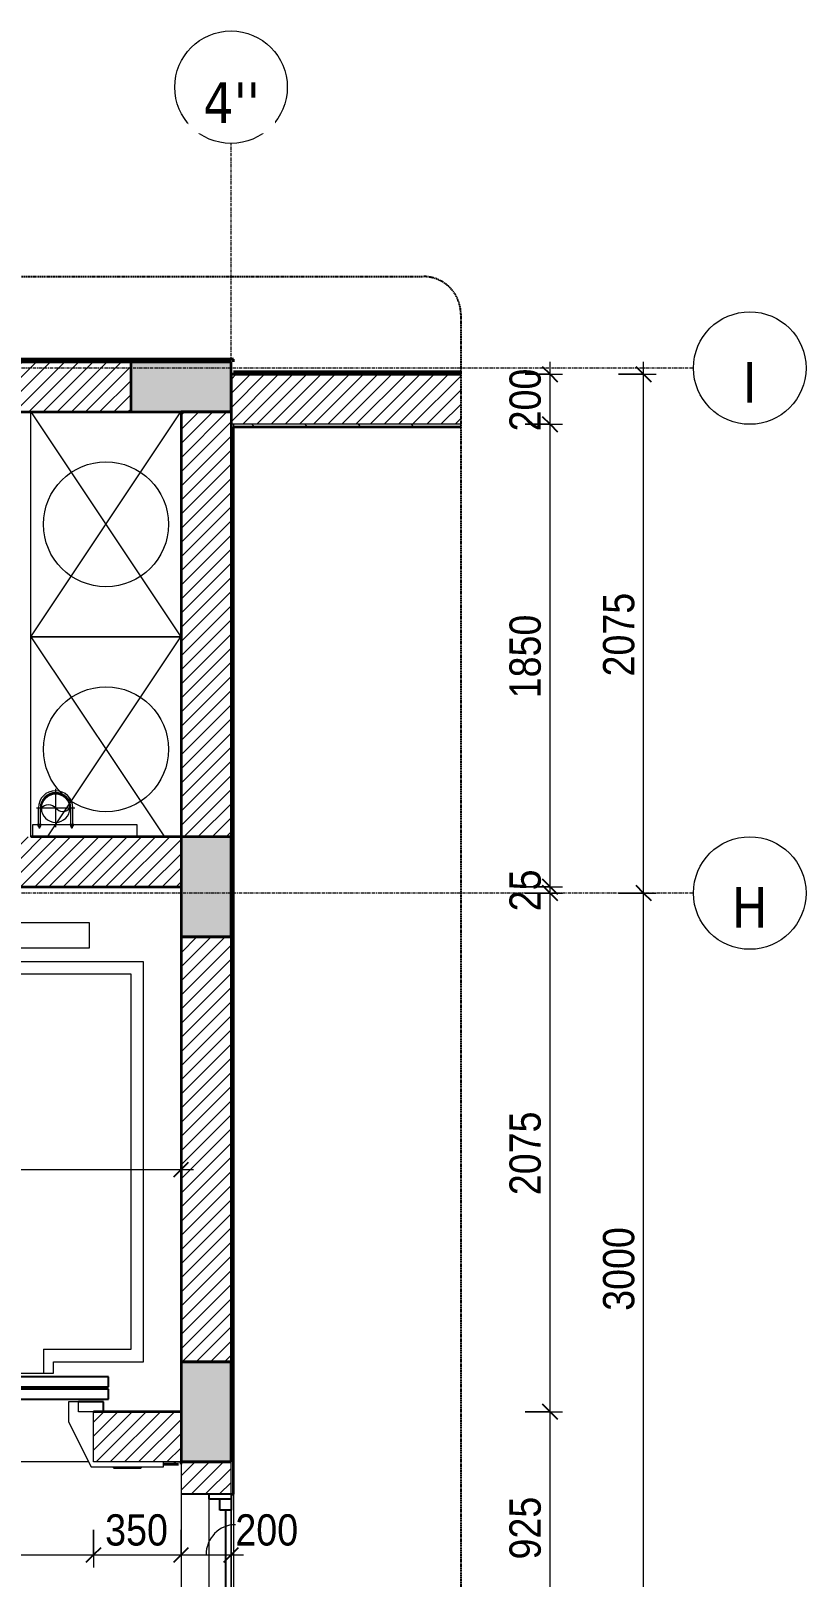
# Model space of a CAD drawing. Header units: millimetres. Extents: x 42962 to 86732, y 2002 to 54980.
# Drawn here: x 68530 to 71629, y 48701 to 54885 of the extents above; entities that cross this region are included whole.
import ezdxf

# ---------------------------------------------------------------- set-up
doc = ezdxf.new("R2010")
doc.units = ezdxf.units.MM
for name, pattern in [('Dash - Tight', [4.5, 3, -1.5]), ('Grid Line', [22.225, 12.7, -3.175, 3.175, -3.175]), ('Hidden', [7.14375, 4.7625, -2.38125]), ('IMPORT-CENTER _2_', [40.64, 25.4, -5.08, 5.08, -5.08])]:
    doc.linetypes.add(name, pattern=pattern)
for name, color, linetype, lineweight in [('0-2', 10, 'Continuous', 5), ('0-3', 250, 'Continuous', 18), ('A-ANNO-DIMS', 211, 'Continuous', 9), ('A-ANNO-DIMS-50', 211, 'Continuous', 9), ('A-DETL-GENF-1', 92, 'Dash - Tight', 18), ('A-DETL-GENF-2', 92, 'Hidden', 25), ('A-DOOR', 31, 'Continuous', 18), ('A-DOOR-1', 31, 'Continuous', 25), ('A-FLOR', 192, 'Continuous', 18), ('A-GLAZ', 151, 'Continuous', 18), ('A-GLAZ-1', 151, 'Continuous', 25), ('A-WALL', 113, 'Continuous', 18), ('A-WALL-1', 113, 'Continuous', 35), ('A-WALL-PATT-1', 111, 'Continuous', 18), ('A-WALL-PATT-2', 250, 'Continuous', 18), ('G-IMPT', 8, 'Continuous', 18), ('G-IMPT-3', 8, 'IMPORT-CENTER _2_', 18), ('I-WALL-1', 7, 'Continuous', 35), ('I-WALL-2', 2, 'Continuous', 35), ('M-EQPM', 50, 'Continuous', 18), ('S-COLS-1', 9, 'Continuous', 5), ('S-COLS-2', 7, 'Continuous', 35), ('S-GRID-1', 1, 'Grid Line', 9), ('S-GRID-IDEN', 1, 'Continuous', 9)]:
    doc.layers.add(name, color=color, linetype=linetype, lineweight=lineweight)
doc.styles.add('Tahoma_B', font='tahomabd.ttf', dxfattribs={"height": 162.5})
doc.styles.add('UTM Avo', font='', dxfattribs={"width": 0.9, "height": 125})
doc.styles.get('UTM Avo').set_extended_font_data('UTM Avo')
doc.dimstyles.new('1_Dim_chi_tiet_2_5', dxfattribs={"dimscale": 304.8, "dimtxt": 124.912619, "dimasz": 0.19685, "dimexe": 0.164042, "dimexo": 0.0625, "dimgap": 0.016404, "dimtad": 1, "dimdec": 0, "dimrnd": 5, "dimzin": 0, "dimdsep": 46, "dimtxsty": 'UTM Avo', "dimblk1": 'OBLIQUE', "dimblk2": 'OBLIQUE', "dimsah": 1, "dimcen": 0.09, "dimdle": 0.164042, "dimazin": 0, "dimtfac": 1, "dimtdec": 4, "dimtix": 1, "dimtmove": 0, "dimatfit": 3, "dimfxl": 0.328084, "dimfxlon": 1, "dimtvp": 1, "dimtolj": 1, "dimtzin": 0, "dimarcsym": 2})
doc.dimstyles.new('1_Dim_chi_tiet_2_5_1', dxfattribs={"dimscale": 304.8, "dimtxt": 124.912619, "dimasz": 0.19685, "dimexe": 0.164042, "dimexo": 0.0625, "dimgap": 0.016404, "dimtad": 1, "dimdec": 0, "dimrnd": 5, "dimzin": 0, "dimdsep": 46, "dimtxsty": 'UTM Avo', "dimblk1": 'OBLIQUE', "dimblk2": 'OBLIQUE', "dimsah": 1, "dimcen": 0.09, "dimdle": 0.164042, "dimazin": 0, "dimtfac": 1, "dimtdec": 4, "dimtix": 1, "dimtmove": 1, "dimatfit": 3, "dimfxl": 0.328084, "dimfxlon": 1, "dimtvp": 1, "dimtolj": 1, "dimtzin": 0, "dimarcsym": 2})
pattern_1 = [(45, (0, 0), (-26.516504, 26.516504), [])]
pattern_2 = [(45, (20477.225, 0), (-28.284271, 28.284271), [])]

# ---------------------------------------------------------------- blocks, each defined once
blk = doc.blocks.new('NCV_TKTC_KET CAU_rvt-3-TKCS_THANG MÁY TM1 - MẶT BẰNG TẦNG 2-8')
at = {"layer": 'S-COLS-1'}
for points in [[(48852.6, 53362.3), (48852.6, 53562.3), (48452.6, 53562.3), (48452.6, 53362.3)], [(48852.6, 51261.9), (48852.6, 51661.9), (48652.6, 51661.9), (48652.6, 51261.9)], [(48852.6, 49161.9), (48852.6, 49561.9), (48652.6, 49561.9), (48652.6, 49161.9)]]:
    blk.add_hatch(color=256, dxfattribs=at).paths.add_polyline_path(points)
at = {"layer": 'S-COLS-2'}
for p, q in [((48452.6, 53562.3), (48452.6, 53362.3)), ((48852.6, 53562.3), (48452.6, 53562.3)), ((48852.6, 53362.3), (48852.6, 53562.3)), ((48452.6, 53362.3), (48852.6, 53362.3)), ((48852.6, 51661.9), (48652.6, 51661.9)), ((48652.6, 51661.9), (48652.6, 51261.9)), ((48852.6, 51261.9), (48852.6, 51661.9)), ((48652.6, 51261.9), (48852.6, 51261.9)), ((48852.6, 49561.9), (48652.6, 49561.9)), ((48652.6, 49561.9), (48652.6, 49161.9)), ((48852.6, 49161.9), (48852.6, 49561.9)), ((48652.6, 49161.9), (48852.6, 49161.9))]:
    blk.add_line(p, q, dxfattribs=at)
blk = doc.blocks.new('NCV_TKTC_TANG 2_rvt-3-TKCS_THANG MÁY TM1 - MẶT BẰNG TẦNG 2-8')
at = {"layer": 'A-WALL-PATT-2'}
h = blk.add_hatch(dxfattribs=at)
h.set_pattern_fill('FP_3', color=256, style=0, pattern_type=2)
h.set_pattern_definition(pattern_1)
h.paths.add_polyline_path([(45752.6, 53561.9), (48862.6, 53561.9), (48862.6, 53571.9), (45752.6, 53571.9)])
h = blk.add_hatch(dxfattribs=at)
h.set_pattern_fill('FP_3', color=256, style=0, pattern_type=2)
h.set_pattern_definition(pattern_1)
h.paths.add_polyline_path([(49397.7, 53511.9), (49771.1, 53511.9), (49771.1, 53521.9), (48862.6, 53521.9), (48862.6, 53511.9)])
at = {"layer": 'I-WALL-1'}
for p, q in [((45752.6, 53561.9), (48852.6, 53561.9)), ((48862.6, 53571.9), (45762.6, 53571.9)), ((48862.6, 53561.9), (48862.6, 53571.9)), ((49771.1, 53521.9), (48862.6, 53521.9)), ((48862.6, 53511.9), (49771.1, 53511.9))]:
    blk.add_line(p, q, dxfattribs=at)
blk = doc.blocks.new('1_FAMILY RVT - W01-WxH 1400x3200xmm-489780-TKCS_THANG MÁY TM1 - MẶT BẰNG TẦNG 2-8')
at = {"layer": 'A-GLAZ'}
for p, q in [((698.4, 172.39), (749.2, 197.79)), ((698.4, 172.39), (749.2, 146.99)), ((698.4, 172.39), (901.6, 172.39)), ((1600, 96.19), (-1600, 96.19)), ((-1536.5, 96.19), (-22.225, 96.19)), ((22.225, 96.19), (1580.95, 96.19)), ((-1580.95, 7.29), (-22.225, 7.29)), ((22.225, 7.29), (1536.5, 7.29)), ((-1600, -103.81), (1600, -103.81))]:
    blk.add_line(p, q, dxfattribs=at)
at = {"layer": 'A-GLAZ-1'}
for p, q in [((-1600, 96.19), (-1600, -103.81)), ((-1600, 96.19), (-1536.5, 96.19)), ((-1580.95, 96.19), (-1580.95, 7.29)), ((-1536.5, 96.19), (-1536.5, 51.74)), ((-1536.5, 73.965), (-22.225, 73.965)), ((-22.225, 7.29), (-22.225, 96.19)), ((-22.225, 96.19), (22.225, 96.19)), ((22.225, 96.19), (22.225, 7.29)), ((1580.95, 96.19), (1600, 96.19)), ((1580.95, 96.19), (1580.95, 7.29)), ((1600, -103.81), (1600, 96.19)), ((-1600, 7.29), (-1580.95, 7.29)), ((-1536.5, 51.74), (-1580.95, 51.74)), ((22.225, 51.74), (-22.225, 51.74)), ((-22.225, 7.29), (22.225, 7.29)), ((22.225, 29.515), (1536.5, 29.515)), ((1536.5, 51.74), (1536.5, 7.29)), ((1580.95, 51.74), (1536.5, 51.74)), ((1536.5, 7.29), (1600, 7.29))]:
    blk.add_line(p, q, dxfattribs=at)
blk = doc.blocks.new('Thang may HIEN - Dài x Rộng - 2000x2000-2402764-TKCS_THANG MÁY TM1 - MẶT BẰNG TẦNG 2-8')
at = {"layer": 'A-DOOR'}
for p, q in [((-590, 120), (-880, 120)), ((-880, 120), (-880, 100)), ((-880, 100), (-600, 100)), ((-600, 100), (-600, -100)), ((-500, -60), (-590, 120)), ((590, 120), (500, -60)), ((880, 120), (590, 120)), ((600, -100), (600, 100)), ((600, 100), (880, 100)), ((880, 100), (880, 120)), ((-500, -140), (-500, -60)), ((500, -60), (500, -140)), ((-600, -100), (-540, -100)), ((-540, -100), (-540, -140)), ((615, -100), (600, -100)), ((615, -140), (615, -100)), ((-660, -190.4), (-660, -150.4)), ((-660, -150.4), (-10, -150.4)), ((-540, -140), (-500, -140)), ((-10, -150.4), (-10, -190.4)), ((660, -150.4), (10, -150.4)), ((10, -150.4), (10, -190.4)), ((500, -140), (615, -140)), ((660, -190.4), (660, -150.4)), ((-10, -190.4), (-660, -190.4)), ((-10, -200.4), (-660, -200.4)), ((-660, -200.4), (-660, -240.4)), ((-660, -240.4), (-10, -240.4)), ((-10, -240.4), (-10, -200.4)), ((10, -190.4), (660, -190.4)), ((10, -200.4), (10, -240.4)), ((660, -200.4), (10, -200.4)), ((10, -240.4), (660, -240.4)), ((660, -240.4), (660, -200.4)), ((-440, -300), (-800, -300)), ((-800, -300), (-800, -1900)), ((-440, -255), (-440, -300)), ((-400, -255), (-440, -255)), ((475, -255), (-400, -255)), ((-400, -350), (-400, -255)), ((475, -255), (515, -255)), ((475, -350), (475, -255)), ((515, -255), (515, -300)), ((800, -300), (515, -300)), ((800, -1900), (800, -300)), ((-400, -350), (-750, -350)), ((-750, -350), (-750, -1850)), ((750, -350), (475, -350)), ((750, -1850), (750, -350)), ((-750, -1850), (750, -1850)), ((-800, -1900), (800, -1900)), ((590.8, -1955.4), (-584.2, -1955.4)), ((-584.2, -1955.4), (-584.2, -2055.4)), ((590.8, -2055.4), (590.8, -1955.4)), ((-584.2, -2055.4), (590.8, -2055.4))]:
    blk.add_line(p, q, dxfattribs=at)
at = {"layer": 'A-DOOR-1'}
for p, q in [((-680, 124), (-790, 124)), ((-790, 124), (-790, 120)), ((-680, 120), (-680, 124)), ((-600, -100), (-640, -100)), ((-640, -100), (-640, -140)), ((640, -100), (615, -100)), ((640, -140), (640, -100)), ((-10, -150.4), (-660, -150.4)), ((-660, -150.4), (-660, -190.4)), ((-640, -140), (-540, -140)), ((-10, -190.4), (-10, -150.4)), ((10, -150.4), (10, -190.4)), ((660, -150.4), (10, -150.4)), ((615, -140), (640, -140)), ((660, -190.4), (660, -150.4)), ((-660, -190.4), (-10, -190.4)), ((-10, -200.4), (-660, -200.4)), ((-660, -200.4), (-660, -240.4)), ((-660, -240.4), (-10, -240.4)), ((-10, -240.4), (-10, -200.4)), ((10, -190.4), (660, -190.4)), ((10, -200.4), (10, -240.4)), ((660, -200.4), (10, -200.4)), ((10, -240.4), (660, -240.4)), ((660, -240.4), (660, -200.4))]:
    blk.add_line(p, q, dxfattribs=at)
blk = doc.blocks.new('TKTC_XREF_251221_MB TANG 2-7 - TKTC_XREF_260130_MB TANG 2-5_dwg_CUM U_DN100-4746796-TKCS_THANG MÁY TM1 - MẶT BẰNG TẦNG 2-8')
at = {"layer": 'G-IMPT'}
blk.add_hatch(color=256, dxfattribs=at).paths.add_polyline_path([(0, 61), (0, 57), (14.8, 55.1), (28.5, 49.4), (40.3, 40.3), (49.4, 28.5), (55.1, 14.8), (57, 0), (55.1, -14.8), (49.4, -28.5), (40.3, -40.3), (28.5, -49.4), (14.8, -55.1), (0, -57), (0, -61), (15.8, -58.9), (30.5, -52.8), (43.1, -43.1), (52.8, -30.5), (58.9, -15.8), (61, 0), (58.9, 15.8), (52.8, 30.5), (43.1, 43.1), (30.5, 52.8), (15.8, 58.9)])
for p, q in [((-79.1, 66.6), (-79.1, 63.4)), ((-76.6, 66.6), (-76.6, 63.4)), ((-74.6, 66.6), (-74.6, 63.4)), ((-72.7, 69.3), (-72.7, 60.7)), ((-66.9, 67.9), (-71.7, 67.9)), ((-66.9, 62.1), (-71.7, 62.1)), ((-65, 69), (0, 69)), ((-72.7, -60.7), (-72.7, -69.3)), ((-79.1, -63.4), (-79.1, -66.6)), ((-76.6, -63.4), (-76.6, -66.6)), ((-74.6, -63.4), (-74.6, -66.6)), ((-66.9, -62.1), (-71.7, -62.1)), ((-66.9, -67.9), (-71.7, -67.9)), ((-65, -69), (0, -69))]:
    blk.add_line(p, q, dxfattribs=at)
at = {"layer": 'G-IMPT', "flags": 128}
for points in [[(-72.7, 67.6), (-78.1, 67.6), (-78.1, 62.4), (-72.7, 62.4)], [(-71.7, 59.2), (-66.9, 59.2), (-66.9, 70.8), (-71.7, 70.8)], [(-66.9, 70.8), (-66.9, 72.7), (-65, 72.7), (-65, 57.3), (-66.9, 57.3), (-66.9, 59.2)], [(-65, 61), (0, 61), (0, 57)], [(-71.7, -70.8), (-66.9, -70.8), (-66.9, -59.2), (-71.7, -59.2)], [(-66.9, -59.2), (-66.9, -57.3), (-65, -57.3), (-65, -72.7), (-66.9, -72.7), (-66.9, -70.8)], [(-65, -61), (0, -61), (0, -57)], [(-72.7, -62.4), (-78.1, -62.4), (-78.1, -67.6), (-72.7, -67.6)]]:
    blk.add_lwpolyline(points, dxfattribs=at)
at = {"layer": 'G-IMPT'}
for centre, radius, start, end in [((-78.1, 66.6), 0.96, 90, 180), ((-78.1, 63.4), 0.96, 180, 270), ((-71.1, 69.3), 1.56, 112.61986, 247.38014), ((-67.9, 65), 4.8, 143.1301, 216.8699), ((-71.1, 60.7), 1.56, 112.61986, 247.38014), ((0, 0), 69, 270, 90), ((0, 0), 61, 270, 90), ((0, 0), 57, 270, 90), ((-71.1, -60.7), 1.56, 112.61986, 247.38014), ((-78.1, -63.4), 0.96, 90, 180), ((-78.1, -66.6), 0.96, 180, 270), ((-67.9, -65), 4.8, 143.1301, 216.8699), ((-71.1, -69.3), 1.56, 112.61986, 247.38014)]:
    blk.add_arc(centre, radius, start, end, dxfattribs=at)
blk = doc.blocks.new('TKTC_XREF_251221_MB TANG 2-7 - TKTC_XREF_260130_MB TANG 2-5_dwg_$cc-4746800-TKCS_THANG MÁY TM1 - MẶT BẰNG TẦNG 2-8')
at = {"layer": 'G-IMPT-3'}
for p, q in [((0, -0.673), (0, 0.673)), ((-0.673, 0), (0.673, 0))]:
    blk.add_line(p, q, dxfattribs=at)
at = {"layer": 'M-EQPM'}
blk.add_circle((0, 0), 0.5, dxfattribs=at)
for centre, radius, start, end in [((0, 0), 0.5, 90, 270), ((0.188, 0.25), 0.313, 126.8699, 233.1301), ((-0.188, -0.25), 0.313, 306.8699, 53.1301)]:
    blk.add_arc(centre, radius, start, end, dxfattribs=at)
blk = doc.blocks.new('TKTC_XREF_251221_MB TANG 2-7 - TKTC_XREF_251221_MB TANG 2-7-2039446-TKCS_THANG MÁY TM1 - MẶT BẰNG TẦNG 2-8')
at = {"layer": 'M-EQPM'}
for p, q in [((14407.5, 34474.2), (14822.7, 34474.2)), ((14407.5, 34425), (14407.5, 34474.2)), ((14822.7, 34474.2), (14822.7, 34425))]:
    blk.add_line(p, q, dxfattribs=at)
at = {"extrusion": (0, 0, -1), "xscale": 114.0000000000649, "yscale": 114.0000000000649, "zscale": -114.0000000000649, "rotation": 269.9277821117897}
blk.add_blockref('TKTC_XREF_251221_MB TANG 2-7 - TKTC_XREF_260130_MB TANG 2-5_dwg_$cc-4746800-TKCS_THANG MÁY TM1 - MẶT BẰNG TẦNG 2-8', (-14498.6, 34539.6), dxfattribs=at)
at = {"rotation": 90.072217886616}
blk.add_blockref('TKTC_XREF_251221_MB TANG 2-7 - TKTC_XREF_260130_MB TANG 2-5_dwg_CUM U_DN100-4746796-TKCS_THANG MÁY TM1 - MẶT BẰNG TẦNG 2-8', (14498.6, 34540.5), dxfattribs=at)
blk = doc.blocks.new('BORDER VIEW - BORDER VIEW-2485185-TKCS_THANG MÁY TM1 - MẶT BẰNG TẦNG 2-8')
at = {"layer": 'A-DETL-GENF-2'}
for p, q in [((150, 9766), (5468.5, 9766)), ((5618.5, 9616), (5618.5, 150))]:
    blk.add_line(p, q, dxfattribs=at)
blk.add_arc((5468.5, 9616), 150, 360, 90, dxfattribs=at)
blk = doc.blocks.new('Grid - M_Grid Head - Circle-353313-TKCS_THANG MÁY TM1 - MẶT BẰNG TẦNG 2-8')
at = {"layer": 'S-GRID-IDEN'}
blk.add_circle((0, 0), 4.5, dxfattribs=at)
blk = doc.blocks.new('DIMBLOCK60-TKCS_THANG MÁY TM1 - MẶT BẰNG TẦNG 2-8')
at = {"layer": 'A-ANNO-DIMS-50'}
for p, q in [((70505.4, 49361.9), (70655.4, 49361.9)), ((70605.4, 49361.9), (70505.4, 49361.9)), ((70605.4, 48436.9), (70605.4, 49361.9)), ((70505.4, 48436.9), (70655.4, 48436.9)), ((70605.4, 48436.9), (70505.4, 48436.9))]:
    blk.add_line(p, q, dxfattribs=at)
at = {"layer": 'A-ANNO-DIMS-50', "lineweight": 25}
for p, q in [((70605.4, 49361.9), (70575.4, 49391.9)), ((70605.4, 49361.9), (70635.4, 49331.9)), ((70605.4, 48436.9), (70575.4, 48466.9)), ((70605.4, 48436.9), (70635.4, 48406.9))]:
    blk.add_line(p, q, dxfattribs=at)
at = {"layer": 'A-ANNO-DIMS-50', "color": 0, "insert": (70443, 48771.1), "char_height": 125, "width": 308.118, "attachment_point": 1, "rotation": 90, "line_spacing_factor": 1.110334, "style": 'UTM Avo'}
blk.add_mtext('925', dxfattribs=at)
blk = doc.blocks.new('_Oblique')
at = {"color": 0, "linetype": 'ByBlock', "lineweight": -2}
blk.add_line((-0.5, -0.5), (0.5, 0.5), dxfattribs=at)
blk = doc.blocks.new('DIMBLOCK61-TKCS_THANG MÁY TM1 - MẶT BẰNG TẦNG 2-8')
at = {"layer": 'A-ANNO-DIMS-50', "lineweight": 25}
for p, q in [((70605.4, 51436.9), (70575.4, 51466.9)), ((70605.4, 51436.9), (70635.4, 51406.9)), ((70605.4, 49361.9), (70575.4, 49391.9)), ((70605.4, 49361.9), (70635.4, 49331.9))]:
    blk.add_line(p, q, dxfattribs=at)
at = {"layer": 'A-ANNO-DIMS-50'}
for p, q in [((70505.4, 51436.9), (70655.4, 51436.9)), ((70605.4, 51436.9), (70505.4, 51436.9)), ((70605.4, 49361.9), (70605.4, 51436.9)), ((70505.4, 49361.9), (70655.4, 49361.9)), ((70605.4, 49361.9), (70505.4, 49361.9))]:
    blk.add_line(p, q, dxfattribs=at)
at = {"layer": 'A-ANNO-DIMS-50', "color": 0, "insert": (70443, 50228.3), "char_height": 125, "width": 410.824, "attachment_point": 1, "rotation": 90, "line_spacing_factor": 1.110334, "style": 'UTM Avo'}
blk.add_mtext('2075', dxfattribs=at)
blk = doc.blocks.new('DIMBLOCK62-TKCS_THANG MÁY TM1 - MẶT BẰNG TẦNG 2-8')
at = {"layer": 'A-ANNO-DIMS-50'}
for p, q in [((70505.4, 51461.9), (70655.4, 51461.9)), ((70605.4, 51461.9), (70505.4, 51461.9)), ((70605.4, 51436.9), (70605.4, 51461.9)), ((70505.4, 51436.9), (70655.4, 51436.9)), ((70605.4, 51436.9), (70505.4, 51436.9))]:
    blk.add_line(p, q, dxfattribs=at)
at = {"layer": 'A-ANNO-DIMS-50', "lineweight": 25}
for p, q in [((70605.4, 51461.9), (70575.4, 51491.9)), ((70605.4, 51436.9), (70575.4, 51466.9)), ((70605.4, 51461.9), (70635.4, 51431.9)), ((70605.4, 51436.9), (70635.4, 51406.9))]:
    blk.add_line(p, q, dxfattribs=at)
at = {"layer": 'A-ANNO-DIMS-50', "color": 0, "insert": (70443, 51363.8), "char_height": 125, "width": 205.412, "attachment_point": 1, "rotation": 90, "line_spacing_factor": 1.110334, "style": 'UTM Avo'}
blk.add_mtext('25', dxfattribs=at)
blk = doc.blocks.new('DIMBLOCK63-TKCS_THANG MÁY TM1 - MẶT BẰNG TẦNG 2-8')
at = {"layer": 'A-ANNO-DIMS-50', "lineweight": 25}
for p, q in [((70605.4, 53311.9), (70575.4, 53341.9)), ((70605.4, 53311.9), (70635.4, 53281.9)), ((70605.4, 51461.9), (70575.4, 51491.9)), ((70605.4, 51461.9), (70635.4, 51431.9))]:
    blk.add_line(p, q, dxfattribs=at)
at = {"layer": 'A-ANNO-DIMS-50'}
for p, q in [((70505.4, 53311.9), (70655.4, 53311.9)), ((70605.4, 53311.9), (70505.4, 53311.9)), ((70605.4, 51461.9), (70605.4, 53311.9)), ((70505.4, 51461.9), (70655.4, 51461.9)), ((70605.4, 51461.9), (70505.4, 51461.9))]:
    blk.add_line(p, q, dxfattribs=at)
at = {"layer": 'A-ANNO-DIMS-50', "color": 0, "insert": (70443, 52215.8), "char_height": 125, "width": 410.824, "attachment_point": 1, "rotation": 90, "line_spacing_factor": 1.110334, "style": 'UTM Avo'}
blk.add_mtext('1850', dxfattribs=at)
blk = doc.blocks.new('DIMBLOCK64-TKCS_THANG MÁY TM1 - MẶT BẰNG TẦNG 2-8')
at = {"layer": 'A-ANNO-DIMS-50'}
for p, q in [((70605.4, 53311.9), (70605.4, 53561.9)), ((70505.4, 53511.9), (70655.4, 53511.9)), ((70605.4, 53511.9), (70505.4, 53511.9)), ((70505.4, 53311.9), (70655.4, 53311.9)), ((70605.4, 53311.9), (70505.4, 53311.9))]:
    blk.add_line(p, q, dxfattribs=at)
at = {"layer": 'A-ANNO-DIMS-50', "lineweight": 25}
for p, q in [((70605.4, 53511.9), (70575.4, 53541.9)), ((70605.4, 53511.9), (70635.4, 53481.9)), ((70605.4, 53311.9), (70575.4, 53341.9)), ((70605.4, 53311.9), (70635.4, 53281.9))]:
    blk.add_line(p, q, dxfattribs=at)
at = {"layer": 'A-ANNO-DIMS-50', "color": 0, "insert": (70443, 53283.6), "char_height": 125, "width": 308.118, "attachment_point": 1, "rotation": 90, "line_spacing_factor": 1.110334, "style": 'UTM Avo'}
blk.add_mtext('200', dxfattribs=at)
blk = doc.blocks.new('DIMBLOCK66-TKCS_THANG MÁY TM1 - MẶT BẰNG TẦNG 2-8')
at = {"layer": 'A-ANNO-DIMS-50', "lineweight": 25}
for p, q in [((70979.4, 51436.9), (70949.4, 51466.9)), ((70979.4, 51436.9), (71009.4, 51406.9)), ((70979.4, 48436.9), (70949.4, 48466.9)), ((70979.4, 48436.9), (71009.4, 48406.9))]:
    blk.add_line(p, q, dxfattribs=at)
at = {"layer": 'A-ANNO-DIMS-50'}
for p, q in [((70879.4, 51436.9), (71029.4, 51436.9)), ((70979.4, 51436.9), (70879.4, 51436.9)), ((70979.4, 48436.9), (70979.4, 51436.9)), ((70879.4, 48436.9), (71029.4, 48436.9)), ((70979.4, 48436.9), (70879.4, 48436.9))]:
    blk.add_line(p, q, dxfattribs=at)
at = {"layer": 'A-ANNO-DIMS-50', "color": 0, "insert": (70817, 49765.8), "char_height": 125, "width": 410.824, "attachment_point": 1, "rotation": 90, "line_spacing_factor": 1.110334, "style": 'UTM Avo'}
blk.add_mtext('3000', dxfattribs=at)
blk = doc.blocks.new('DIMBLOCK67-TKCS_THANG MÁY TM1 - MẶT BẰNG TẦNG 2-8')
at = {"layer": 'A-ANNO-DIMS-50'}
for p, q in [((70979.4, 51436.9), (70979.4, 53561.9)), ((70879.4, 53511.9), (71029.4, 53511.9)), ((70979.4, 53511.9), (70879.4, 53511.9)), ((70879.4, 51436.9), (71029.4, 51436.9)), ((70979.4, 51436.9), (70879.4, 51436.9))]:
    blk.add_line(p, q, dxfattribs=at)
at = {"layer": 'A-ANNO-DIMS-50', "lineweight": 25}
for p, q in [((70979.4, 53511.9), (70949.4, 53541.9)), ((70979.4, 53511.9), (71009.4, 53481.9)), ((70979.4, 51436.9), (70949.4, 51466.9)), ((70979.4, 51436.9), (71009.4, 51406.9))]:
    blk.add_line(p, q, dxfattribs=at)
at = {"layer": 'A-ANNO-DIMS-50', "color": 0, "insert": (70817, 52303.3), "char_height": 125, "width": 410.824, "attachment_point": 1, "rotation": 90, "line_spacing_factor": 1.110334, "style": 'UTM Avo'}
blk.add_mtext('2075', dxfattribs=at)
blk = doc.blocks.new('DIMBLOCK77-TKCS_THANG MÁY TM1 - MẶT BẰNG TẦNG 2-8')
at = {"layer": 'A-ANNO-DIMS-50'}
for p, q in [((67229.9, 50430.5), (67229.9, 50280.5)), ((67229.9, 50330.5), (67229.9, 50430.5)), ((69129.9, 50430.5), (69129.9, 50280.5)), ((69129.9, 50330.5), (69129.9, 50430.5)), ((67179.9, 50330.5), (69179.9, 50330.5))]:
    blk.add_line(p, q, dxfattribs=at)
at = {"layer": 'A-ANNO-DIMS-50', "lineweight": 25}
for p, q in [((67229.9, 50330.5), (67259.9, 50360.5)), ((69129.9, 50330.5), (69159.9, 50360.5)), ((67229.9, 50330.5), (67199.9, 50300.5)), ((69129.9, 50330.5), (69099.9, 50300.5))]:
    blk.add_line(p, q, dxfattribs=at)
at = {"layer": 'A-ANNO-DIMS-50', "color": 0, "insert": (68008.7, 50492.9), "char_height": 125, "width": 410.824, "attachment_point": 1, "line_spacing_factor": 1.110334, "style": 'UTM Avo'}
blk.add_mtext('1900', dxfattribs=at)
blk = doc.blocks.new('DIMBLOCK86-TKCS_THANG MÁY TM1 - MẶT BẰNG TẦNG 2-8')
at = {"layer": 'A-ANNO-DIMS-50'}
for p, q in [((67579.9, 48889.6), (67579.9, 48739.6)), ((67579.9, 48789.6), (67579.9, 48889.6)), ((68779.9, 48889.6), (68779.9, 48739.6)), ((68779.9, 48789.6), (68779.9, 48889.6)), ((67579.9, 48789.6), (68779.9, 48789.6))]:
    blk.add_line(p, q, dxfattribs=at)
at = {"layer": 'A-ANNO-DIMS-50', "lineweight": 25}
for p, q in [((67579.9, 48789.6), (67609.9, 48819.6)), ((68779.9, 48789.6), (68809.9, 48819.6)), ((67579.9, 48789.6), (67549.9, 48759.6)), ((68779.9, 48789.6), (68749.9, 48759.6))]:
    blk.add_line(p, q, dxfattribs=at)
at = {"layer": 'A-ANNO-DIMS-50', "color": 0, "insert": (68008.7, 48951.9), "char_height": 125, "width": 410.824, "attachment_point": 1, "line_spacing_factor": 1.110334, "style": 'UTM Avo'}
blk.add_mtext('1200', dxfattribs=at)
blk = doc.blocks.new('DIMBLOCK87-TKCS_THANG MÁY TM1 - MẶT BẰNG TẦNG 2-8')
at = {"layer": 'A-ANNO-DIMS-50'}
for p, q in [((68779.9, 48889.6), (68779.9, 48739.6)), ((68779.9, 48789.6), (68779.9, 48889.6)), ((69129.9, 48889.6), (69129.9, 48739.6)), ((69129.9, 48789.6), (69129.9, 48889.6)), ((68779.9, 48789.6), (69129.9, 48789.6))]:
    blk.add_line(p, q, dxfattribs=at)
at = {"layer": 'A-ANNO-DIMS-50', "lineweight": 25}
for p, q in [((68779.9, 48789.6), (68809.9, 48819.6)), ((69129.9, 48789.6), (69159.9, 48819.6)), ((68779.9, 48789.6), (68749.9, 48759.6)), ((69129.9, 48789.6), (69099.9, 48759.6))]:
    blk.add_line(p, q, dxfattribs=at)
at = {"layer": 'A-ANNO-DIMS-50', "color": 0, "insert": (68826.5, 48951.9), "char_height": 125, "width": 308.118, "attachment_point": 1, "line_spacing_factor": 1.110334, "style": 'UTM Avo'}
blk.add_mtext('350', dxfattribs=at)
blk = doc.blocks.new('DIMBLOCK88-TKCS_THANG MÁY TM1 - MẶT BẰNG TẦNG 2-8')
at = {"layer": 'A-ANNO-DIMS-50'}
for p, q in [((69129.9, 48889.6), (69129.9, 48739.6)), ((69129.9, 48789.6), (69129.9, 48889.6)), ((69329.8, 48889.6), (69329.8, 48739.6)), ((69329.8, 48789.6), (69329.8, 48889.6)), ((69129.9, 48789.6), (69379.8, 48789.6))]:
    blk.add_line(p, q, dxfattribs=at)
at = {"layer": 'A-ANNO-DIMS-50', "lineweight": 25}
for p, q in [((69129.9, 48789.6), (69159.9, 48819.6)), ((69329.8, 48789.6), (69359.8, 48819.6)), ((69129.9, 48789.6), (69099.9, 48759.6)), ((69329.8, 48789.6), (69299.8, 48759.6))]:
    blk.add_line(p, q, dxfattribs=at)
at = {"layer": 'A-ANNO-DIMS-50'}
blk.add_ellipse((69347.1, 48789.6), major_axis=(0, 120.7), ratio=0.97228, start_param=0, end_param=1.570796, dxfattribs=at)
at = {"layer": 'A-ANNO-DIMS-50', "color": 0, "insert": (69347.1, 48951.9), "char_height": 125, "width": 308.118, "attachment_point": 1, "line_spacing_factor": 1.110334, "style": 'UTM Avo'}
blk.add_mtext('200', dxfattribs=at)

msp = doc.modelspace()

# ---------------------------------------------------------------- hatches: boundary and pattern name
at = {"layer": 'A-WALL-PATT-1'}
h = msp.add_hatch(dxfattribs=at)
h.set_pattern_fill('FP_1', color=256, style=0, pattern_type=2)
h.set_pattern_definition(pattern_2)
h.paths.add_polyline_path([(68929.9, 53361.9), (68929.9, 53561.9), (66229.9, 53561.9), (66229.9, 53361.9), (67834.1, 53361.9)])
h = msp.add_hatch(dxfattribs=at)
h.set_pattern_fill('FP_1', color=256, style=0, pattern_type=2)
h.set_pattern_definition(pattern_2)
h.paths.add_polyline_path([(70248.3, 53311.9), (70248.3, 53511.9), (69329.9, 53511.9), (69329.9, 53311.9), (69874.9, 53311.9)])
h = msp.add_hatch(dxfattribs=at)
h.set_pattern_fill('FP_1', color=256, style=0, pattern_type=2)
h.set_pattern_definition(pattern_2)
h.paths.add_polyline_path([(69329.9, 51661.9), (69329.9, 53361.9), (69129.9, 53361.9), (69129.9, 51661.9)])
h = msp.add_hatch(dxfattribs=at)
h.set_pattern_fill('FP_4', color=256, style=0, pattern_type=2)
h.set_pattern_definition([(135, (20477.23, 0), (-106.06602, -106.06602), [])])
h.paths.add_polyline_path([(69339.9, 53301.9), (70248.3, 53301.9), (70248.3, 53311.9), (69339.9, 53311.9)])
h = msp.add_hatch(dxfattribs=at)
h.set_pattern_fill('FP_1', color=256, style=0, pattern_type=2)
h.set_pattern_definition(pattern_2)
h.paths.add_polyline_path([(69129.9, 51461.9), (69129.9, 51661.9), (67229.9, 51661.9), (67229.9, 51461.9), (67834.1, 51461.9)])
h = msp.add_hatch(dxfattribs=at)
h.set_pattern_fill('FP_1', color=256, style=0, pattern_type=2)
h.set_pattern_definition(pattern_2)
h.paths.add_polyline_path([(69329.9, 49561.9), (69329.9, 51261.9), (69129.9, 51261.9), (69129.9, 49561.9)])
h = msp.add_hatch(dxfattribs=at)
h.set_pattern_fill('FP_1', color=256, style=0, pattern_type=2)
h.set_pattern_definition(pattern_2)
h.paths.add_polyline_path([(69059.9, 49161.9), (69129.9, 49161.9), (69129.9, 49361.9), (68779.9, 49361.9), (68779.9, 49161.9)])
h.paths.add_polyline_path([(67229.9, 49161.9), (67579.9, 49161.9), (67579.9, 49361.9), (67229.9, 49361.9), (67229.9, 49221.9)])
h = msp.add_hatch(dxfattribs=at)
h.set_pattern_fill('FP_3', color=256, style=0, pattern_type=2)
h.set_pattern_definition([(45, (20477.225, 0), (-26.516504, 26.516504), [])])
h.paths.add_polyline_path([(69119.9, 49151.9), (69129.9, 49151.9), (69129.9, 49161.9), (69059.9, 49161.9), (69059.9, 49151.9)])
h.paths.add_polyline_path([(66959.8, 49151.9), (67299.9, 49151.9), (67299.9, 49161.9), (66959.8, 49161.9), (66959.8, 49159.9)])
h.paths.add_polyline_path([(64929.9, 49151.9), (65199.8, 49151.9), (65199.8, 49161.9), (64929.9, 49161.9)])
h = msp.add_hatch(dxfattribs=at)
h.set_pattern_fill('FP_1', color=256, style=0, pattern_type=2)
h.set_pattern_definition(pattern_2)
h.paths.add_polyline_path([(69329.9, 45737), (69329.9, 45832), (69129.9, 45832), (69129.9, 45737)])
h.paths.add_polyline_path([(69329.9, 49032), (69329.9, 49161.9), (69129.9, 49161.9), (69129.9, 49032)])

# ---------------------------------------------------------------- linework, layer by layer
at = {"layer": '0-3'}
for p, q in [((68529.8, 52462.3), (69129.7, 53361.9)), ((68529.8, 53361.9), (69129.7, 52462.3)), ((68529.8, 52462.3), (68529.8, 53361.9)), ((68929.9, 53361.9), (69129.7, 53361.9)), ((69129.7, 53361.9), (69129.7, 52462.3)), ((69129.7, 52462.3), (68529.8, 52462.3)), ((68529.8, 52461.9), (69063.3, 51661.9)), ((68529.8, 51661.9), (68529.8, 52461.9)), ((68529.8, 52461.9), (69129.7, 52461.9)), ((68596.3, 51661.9), (69129.7, 52461.9)), ((69129.7, 52461.9), (69129.7, 51661.9))]:
    msp.add_line(p, q, dxfattribs=at)
for centre in [(68829.7, 52911.9), (68829.7, 52011.9)]:
    msp.add_circle(centre, 250, dxfattribs=at)
at = {"layer": 'A-FLOR'}
for p, q in [((68529.8, 52462.3), (68529.8, 53361.9)), ((68929.9, 53361.9), (69129.9, 53361.9)), ((69129.9, 53361.9), (69129.9, 53362.4)), ((69129.9, 52462.3), (68529.8, 52462.3)), ((68529.8, 51661.9), (68529.8, 52461.9)), ((68529.8, 52461.9), (69129.9, 52461.9)), ((68759.9, 49161.9), (67599.9, 49161.9))]:
    msp.add_line(p, q, dxfattribs=at)
at = {"layer": 'A-WALL'}
for p, q in [((70248.3, 53311.9), (69329.9, 53311.9)), ((69339.9, 53311.9), (69339.9, 53301.9)), ((69059.9, 49161.9), (69129.9, 49161.9)), ((69129.9, 49161.9), (69059.9, 49161.9)), ((69129.9, 49151.9), (69129.9, 49032)), ((69329.9, 49032), (69329.9, 49161.9)), ((69339.9, 49032), (69339.9, 45832))]:
    msp.add_line(p, q, dxfattribs=at)
at = {"layer": 'A-WALL-1'}
for p, q in [((68929.9, 53561.9), (66229.9, 53561.9)), ((68929.9, 53361.9), (68929.9, 53561.9)), ((70248.3, 53511.9), (69329.9, 53511.9)), ((69329.9, 53511.9), (69329.9, 49161.9)), ((66729.7, 53361.9), (68929.9, 53361.9)), ((69329.9, 53361.9), (69129.9, 53361.9)), ((69129.9, 53361.9), (69129.9, 51461.9)), ((69339.9, 49032), (69339.9, 53301.9)), ((69339.9, 53301.9), (70248.3, 53301.9)), ((69329.9, 51661.9), (68529.7, 51661.9)), ((67229.9, 51461.9), (69129.9, 51461.9)), ((69129.9, 51261.9), (69129.9, 49561.9)), ((69329.9, 51261.9), (69129.9, 51261.9)), ((69129.9, 49561.9), (69329.9, 49561.9)), ((69129.9, 49361.9), (68779.9, 49361.9)), ((69129.9, 49361.9), (69129.9, 49161.9)), ((69329.9, 49161.9), (69129.9, 49161.9)), ((69329.9, 49032), (69339.9, 49032))]:
    msp.add_line(p, q, dxfattribs=at)
at = {"layer": 'I-WALL-2'}
for p, q in [((69059.9, 49151.9), (69119.9, 49151.9)), ((69129.9, 49151.9), (69129.9, 49161.9))]:
    msp.add_line(p, q, dxfattribs=at)
at = {"layer": 'S-GRID-1'}
for p, q in [((69329.8, 53185.4), (69329.8, 54435.4)), ((69928.8, 53536.9), (65100.1, 53536.9)), ((71178.8, 53536.9), (69928.8, 53536.9)), ((69329.8, 44184.2), (69329.8, 53185.4)), ((69928.8, 51436.9), (65100.1, 51436.9)), ((71178.8, 51436.9), (69928.8, 51436.9))]:
    msp.add_line(p, q, dxfattribs=at)

# ---------------------------------------------------------------- block references
at = {"layer": '0-2'}
for name in ['NCV_TKTC_TANG 2_rvt-3-TKCS_THANG MÁY TM1 - MẶT BẰNG TẦNG 2-8', 'NCV_TKTC_KET CAU_rvt-3-TKCS_THANG MÁY TM1 - MẶT BẰNG TẦNG 2-8']:
    msp.add_blockref(name, (20477.2, 0), dxfattribs=at)
at = {"layer": 'A-DETL-GENF-1'}
msp.add_blockref('BORDER VIEW - BORDER VIEW-2485185-TKCS_THANG MÁY TM1 - MẶT BẰNG TẦNG 2-8', (64629.8, 44136.9), dxfattribs=at)
at = {"layer": 'A-DOOR', "rotation": 180}
msp.add_blockref('Thang may HIEN - Dài x Rộng - 2000x2000-2402764-TKCS_THANG MÁY TM1 - MẶT BẰNG TẦNG 2-8', (68179.9, 49261.9), dxfattribs=at)
at = {"layer": 'A-GLAZ', "rotation": 269.9999999999999}
msp.add_blockref('1_FAMILY RVT - W01-WxH 1400x3200xmm-489780-TKCS_THANG MÁY TM1 - MẶT BẰNG TẦNG 2-8', (69233.7, 47432), dxfattribs=at)
at = {"layer": 'M-EQPM'}
msp.add_blockref('TKTC_XREF_251221_MB TANG 2-7 - TKTC_XREF_251221_MB TANG 2-7-2039446-TKCS_THANG MÁY TM1 - MẶT BẰNG TẦNG 2-8', (54129.8, 17236.9), dxfattribs=at)
at = {"layer": 'S-GRID-IDEN', "xscale": 49.99999999999998, "yscale": 49.99999999999998, "zscale": 49.99999999999998}
msp.add_blockref('Grid - M_Grid Head - Circle-353313-TKCS_THANG MÁY TM1 - MẶT BẰNG TẦNG 2-8', (69329.8, 54660.4), dxfattribs=at)
at = {"layer": 'S-GRID-IDEN', "xscale": 49.99999999999998, "yscale": 49.99999999999998, "zscale": 49.99999999999998, "rotation": 89.99999999999987}
for p in [(71403.8, 53536.9), (71403.8, 51436.9)]:
    msp.add_blockref('Grid - M_Grid Head - Circle-353313-TKCS_THANG MÁY TM1 - MẶT BẰNG TẦNG 2-8', p, dxfattribs=at)

# ---------------------------------------------------------------- dimensions: what is measured, and where the dimension line sits
at = {"layer": 'A-ANNO-DIMS'}
for base, p1, p2, override, picture, middle in [((70605.4, 53511.9), (70505.4, 53311.9), (70505.4, 53511.9), {"dimpost": '<>', "dimfxl": 200}, 'DIMBLOCK64-TKCS_THANG MÁY TM1 - MẶT BẰNG TẦNG 2-8', (70535.7, 53411.9)), ((70979.4, 53511.9), (70879.4, 51436.9), (70879.4, 53511.9), {"dimpost": '<>', "dimfxl": 2075}, 'DIMBLOCK67-TKCS_THANG MÁY TM1 - MẶT BẰNG TẦNG 2-8', (70909.7, 52474.4)), ((70605.4, 53311.9), (70505.4, 51461.9), (70505.4, 53311.9), {"dimpost": '<>', "dimfxl": 1850}, 'DIMBLOCK63-TKCS_THANG MÁY TM1 - MẶT BẰNG TẦNG 2-8', (70535.7, 52386.9)), ((70605.4, 51461.9), (70505.4, 51436.9), (70505.4, 51461.9), {"dimpost": '<>', "dimfxl": 25}, 'DIMBLOCK62-TKCS_THANG MÁY TM1 - MẶT BẰNG TẦNG 2-8', (70535.7, 51449.4)), ((70605.4, 51436.9), (70505.4, 49361.9), (70505.4, 51436.9), {"dimpost": '<>', "dimfxl": 2075}, 'DIMBLOCK61-TKCS_THANG MÁY TM1 - MẶT BẰNG TẦNG 2-8', (70535.7, 50399.4)), ((70979.4, 51436.9), (70879.4, 48436.9), (70879.4, 51436.9), {"dimpost": '<>', "dimfxl": 3000}, 'DIMBLOCK66-TKCS_THANG MÁY TM1 - MẶT BẰNG TẦNG 2-8', (70909.7, 49936.9)), ((70605.4, 49361.9), (70505.4, 48436.9), (70505.4, 49361.9), {"dimpost": '<>', "dimfxl": 925}, 'DIMBLOCK60-TKCS_THANG MÁY TM1 - MẶT BẰNG TẦNG 2-8', (70535.7, 48899.4))]:
    dim = msp.add_linear_dim(base=base, p1=p1, p2=p2, angle=90, dimstyle='1_Dim_chi_tiet_2_5', override=override, dxfattribs=at)
    dim.commit()
    dim.dimension.update_dxf_attribs({"geometry": picture, "text_midpoint": middle})
for base, p1, p2, override, picture, middle in [((69129.9, 50330.5), (67229.9, 50430.5), (69129.9, 50430.5), {"dimpost": '<>', "dimfxl": 1900}, 'DIMBLOCK77-TKCS_THANG MÁY TM1 - MẶT BẰNG TẦNG 2-8', (68179.9, 50400.2)), ((68779.9, 48789.6), (67579.9, 48889.6), (68779.9, 48889.6), {"dimpost": '<>', "dimfxl": 1200}, 'DIMBLOCK86-TKCS_THANG MÁY TM1 - MẶT BẰNG TẦNG 2-8', (68179.9, 48859.2)), ((69129.9, 48789.6), (68779.9, 48889.6), (69129.9, 48889.6), {"dimpost": '<>', "dimfxl": 350}, 'DIMBLOCK87-TKCS_THANG MÁY TM1 - MẶT BẰNG TẦNG 2-8', (68954.9, 48859.2))]:
    dim = msp.add_linear_dim(base=base, p1=p1, p2=p2, dimstyle='1_Dim_chi_tiet_2_5', override=override, dxfattribs=at)
    dim.commit()
    dim.dimension.update_dxf_attribs({"geometry": picture, "text_midpoint": middle})
dim = msp.add_linear_dim(base=(69329.8, 48789.6), p1=(69129.9, 48889.6), p2=(69329.8, 48889.6), dimstyle='1_Dim_chi_tiet_2_5_1', override={"dimpost": '<>', "dimfxl": 199.92867}, dxfattribs=at)
dim.commit()
dim.dimension.update_dxf_attribs({"geometry": 'DIMBLOCK88-TKCS_THANG MÁY TM1 - MẶT BẰNG TẦNG 2-8', "text_midpoint": (69501.2, 48868.6), "dimtype": 160})

# ---------------------------------------------------------------- next in the draw order: texts
at = {"layer": 'S-GRID-IDEN', "char_height": 162.5, "attachment_point": 5, "line_spacing_factor": 0.996129, "style": 'Tahoma_B', "bg_fill": 3, "box_fill_scale": 1.25, "bg_fill_color": 256, "bg_fill_true_color": 13158600, "bg_fill_transparency": 0}
for s, insert, width in [("\\pt634.99962,1269.99925,1905.0005,2540.00013,3174.99975,3809.99937,4445.00062,5080.00025,5714.99987,6349.9995,6985.00075,7620.00037,8255,8889.99962,9524.99925,10160.0005,10795.00013,11429.99975,12064.99938,12700.00063,13335.00025,13969.99988,14604.9995,15240.00075,15875.00038,16510,17144.99963,17779.99925,18415.0005,19050.00013,19684.99975,20319.99938;4''", (69332.1, 54598), 264.5), ('\\pt634.99962,1269.99925,1905.0005,2540.00013,3174.99975,3809.99937,4445.00062,5080.00025,5714.99987,6349.9995,6985.00075,7620.00037,8255,8889.99962,9524.99925,10160.0005,10795.00013,11429.99975,12064.99938,12700.00063,13335.00025,13969.99988,14604.9995,15240.00075,15875.00038,16510,17144.99963,17779.99925,18415.0005,19050.00013,19684.99975,20319.99938;I', (71403.6, 53479.7), 109), ('\\pt634.99962,1269.99925,1905.0005,2540.00013,3174.99975,3809.99937,4445.00062,5080.00025,5714.99987,6349.9995,6985.00075,7620.00037,8255,8889.99962,9524.99925,10160.0005,10795.00013,11429.99975,12064.99938,12700.00063,13335.00025,13969.99988,14604.9995,15240.00075,15875.00038,16510,17144.99963,17779.99925,18415.0005,19050.00013,19684.99975,20319.99938;H', (71403.4, 51379.7), 172)]:
    msp.add_mtext(s, dxfattribs=dict(at, insert=insert, width=width))

doc.saveas('drawing.dxf')
